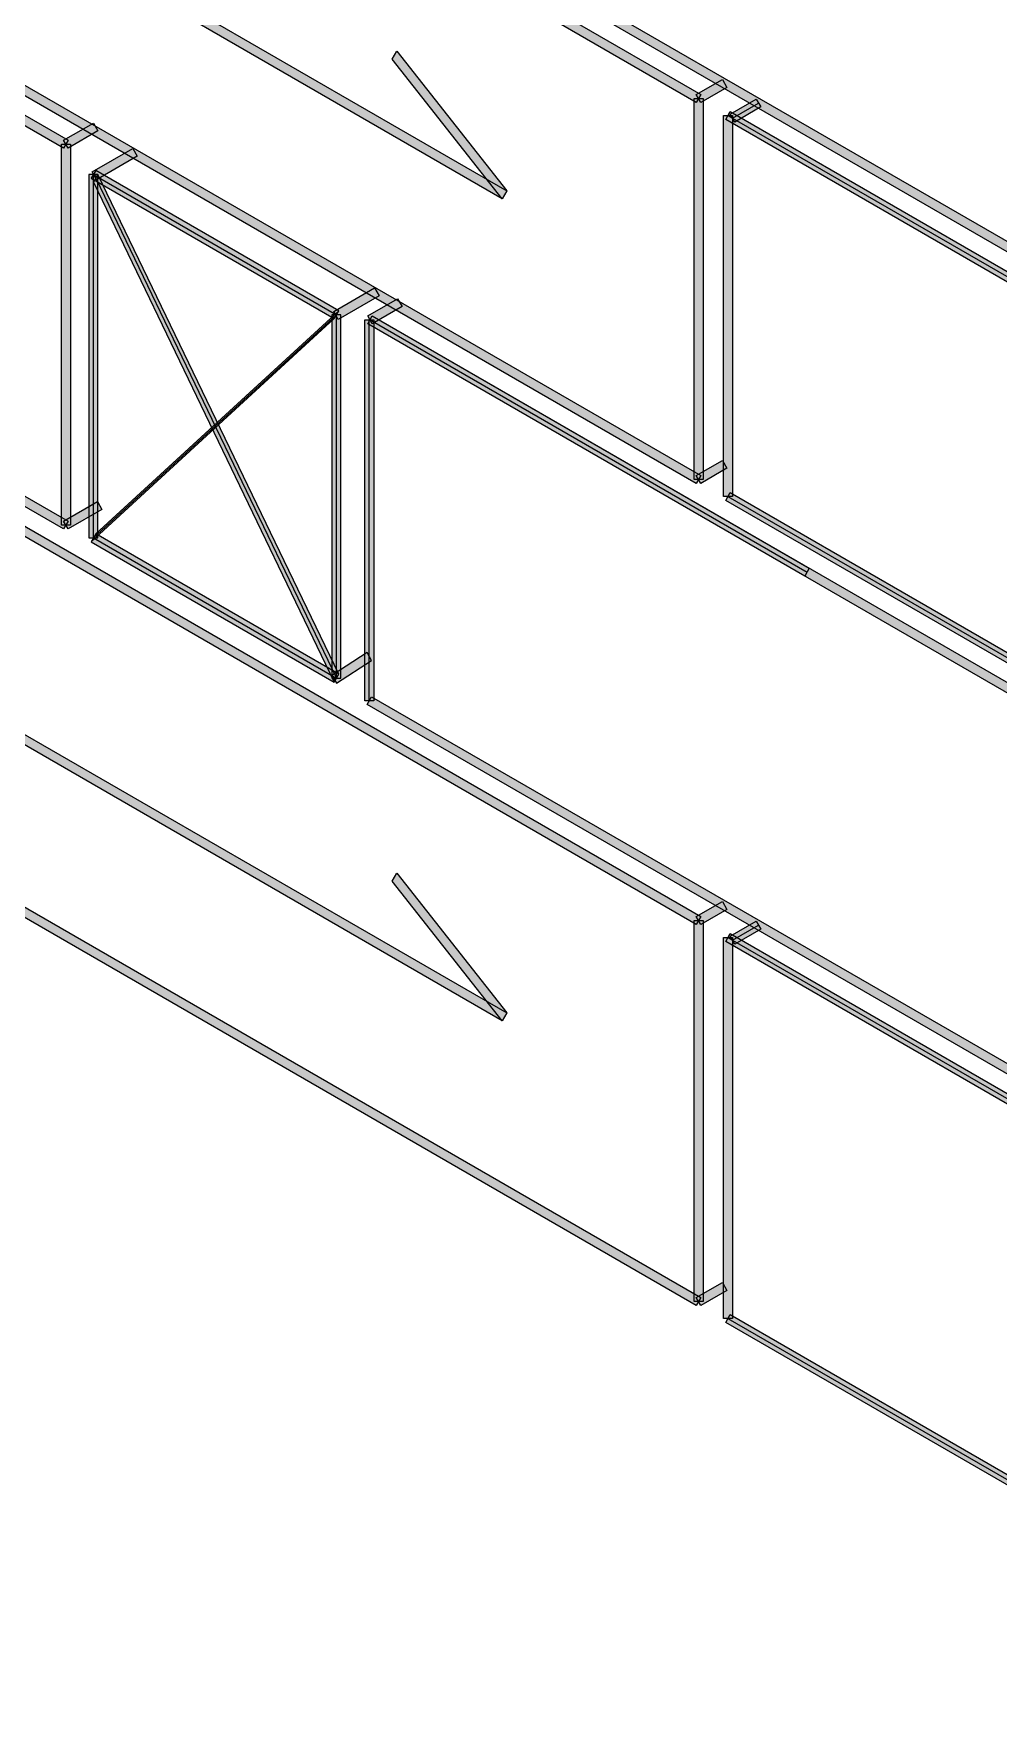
# Model space of a CAD drawing. Extents: x 0 to 119, y 0 to 84.
# Drawn here: x 47.533 to 49.458, y 39.714 to 43.075 of the extents above; entities that cross this region are included whole.
import ezdxf

# ---------------------------------------------------------------- set-up
doc = ezdxf.new("R2010")
doc.units = 0
doc.header["$MEASUREMENT"] = 0
doc.layers.add('10', color=252, linetype='CONTINUOUS')

msp = doc.modelspace()

# ---------------------------------------------------------------- linework, layer by layer
at = {"layer": '10', "color": 252, "linetype": 'Continuous'}
for p, q in [((48.927831, 42.906844), (48.979792, 42.936844)), ((48.91883, 42.912038), (49.554101, 42.545264)), ((47.652583, 42.794664), (48.137557, 42.514664)), ((47.652583, 42.794664), (48.137557, 42.514664)), ((47.652583, 42.069448), (47.652583, 42.794664)), ((47.657083, 42.78687), (48.137557, 41.789447)), ((47.657083, 42.78687), (48.137557, 41.789447)), ((47.652583, 42.069448), (48.137557, 42.514664)), ((47.652583, 42.069448), (48.137557, 42.514664)), ((48.137557, 41.789447), (48.137557, 42.514664)), ((48.203102, 41.744434), (48.203102, 42.504434)), ((48.204539, 42.504434), (49.076624, 42.000935)), ((48.91883, 42.152039), (49.554101, 41.785264)), ((47.652583, 42.069448), (48.137557, 41.789447)), ((48.927831, 41.266844), (48.979792, 41.296844)), ((48.91883, 41.272038), (49.554101, 40.905264)), ((48.91883, 40.512039), (49.554101, 40.145264))]:
    msp.add_line(p, q, dxfattribs=at)
for points in [[(48.864618, 42.953729), (48.855618, 42.938141), (46.950783, 44.037898), (46.959783, 44.053487), (48.864618, 42.953729)], [(47.602027, 42.862686), (47.593027, 42.847098), (46.258875, 43.617372), (46.267875, 43.63296), (47.602027, 42.862686)], [(48.477395, 42.761536), (48.468395, 42.745948), (47.278716, 43.432809), (47.287716, 43.448398), (48.477395, 42.761536)], [(48.198602, 43.377469), (48.207602, 43.393058), (49.50664, 42.643058), (49.49764, 42.627469), (48.198602, 43.377469)], [(48.864618, 42.193729), (48.855618, 42.178141), (46.937284, 43.285694), (46.946284, 43.301282), (48.864618, 42.193729)], [(48.477395, 42.761536), (48.468395, 42.745948), (48.248903, 43.0246), (48.257903, 43.040188), (48.477395, 42.761536)], [(48.864618, 42.938141), (48.855618, 42.953729), (48.907579, 42.983729), (48.916579, 42.968141), (48.864618, 42.938141)], [(48.851118, 42.945935), (48.869118, 42.945935), (48.869118, 42.185935), (48.851118, 42.185935), (48.851118, 42.945935)], [(50.291483, 42.129928), (50.282483, 42.11434), (48.91433, 42.904244), (48.92333, 42.919832), (50.291483, 42.129928)], [(48.932331, 42.89905), (48.923331, 42.914639), (48.975292, 42.944639), (48.984292, 42.92905), (48.932331, 42.89905)], [(47.602027, 42.847098), (47.593027, 42.862686), (47.652559, 42.897058), (47.661559, 42.881469), (47.602027, 42.847098)], [(47.602027, 42.847098), (47.593027, 42.862686), (47.652559, 42.897058), (47.661559, 42.881469), (47.602027, 42.847098)], [(48.92783, 42.152038), (48.90983, 42.152038), (48.90983, 42.912038), (48.92783, 42.912038), (48.92783, 42.152038)], [(48.90983, 42.912038), (48.92783, 42.912038), (48.92783, 42.152038), (48.90983, 42.152038), (48.90983, 42.912038)], [(48.90983, 42.912038), (48.92783, 42.912038), (48.92783, 42.152038), (48.90983, 42.152038), (48.90983, 42.912038)], [(46.257438, 42.857372), (46.266438, 42.87296), (47.602027, 42.102686), (47.593027, 42.087098), (46.257438, 42.857372)], [(47.606527, 42.094892), (47.588527, 42.094892), (47.588527, 42.854892), (47.606527, 42.854892), (47.606527, 42.094892)], [(47.606527, 42.094892), (47.588527, 42.094892), (47.588527, 42.854892), (47.606527, 42.854892), (47.606527, 42.094892)], [(47.6588, 42.783895), (47.6498, 42.799484), (47.731181, 42.846469), (47.740181, 42.830881), (47.6588, 42.783895)], [(47.6588, 42.783895), (47.6498, 42.799484), (47.731181, 42.846469), (47.740181, 42.830881), (47.6588, 42.783895)], [(47.661583, 42.794664), (47.643583, 42.794664), (47.643583, 42.069448), (47.661583, 42.069448), (47.661583, 42.794664)], [(48.133057, 42.50687), (48.142057, 42.522458), (47.657083, 42.802458), (47.648083, 42.78687), (48.133057, 42.50687)], [(48.133057, 41.781652), (48.142057, 41.797241), (47.661583, 42.794664), (47.652583, 42.779075), (48.133057, 41.781652)], [(48.141199, 42.505383), (48.132199, 42.520971), (48.21358, 42.567956), (48.22258, 42.552368), (48.141199, 42.505383)], [(48.141199, 42.505383), (48.132199, 42.520971), (48.21358, 42.567956), (48.22258, 42.552368), (48.141199, 42.505383)], [(48.133057, 42.50687), (48.142057, 42.522458), (47.657083, 42.077243), (47.648083, 42.061654), (48.133057, 42.50687)], [(48.209039, 42.496639), (48.200039, 42.512228), (48.259571, 42.546599), (48.268571, 42.531011), (48.209039, 42.496639)], [(48.209039, 42.496639), (48.200039, 42.512228), (48.259571, 42.546599), (48.268571, 42.531011), (48.209039, 42.496639)], [(48.128557, 41.789447), (48.146557, 41.789447), (48.146557, 42.514664), (48.128557, 42.514664), (48.128557, 41.789447)], [(48.194102, 42.504434), (48.212102, 42.504434), (48.212102, 41.744434), (48.194102, 41.744434), (48.194102, 42.504434)], [(49.543191, 41.741955), (49.534191, 41.726366), (48.200039, 42.49664), (48.209039, 42.512229), (49.543191, 41.741955)], [(49.081124, 42.008729), (49.072124, 41.993141), (48.200039, 42.49664), (48.209039, 42.512229), (49.081124, 42.008729)], [(49.081124, 42.008729), (49.072124, 41.993141), (48.200039, 42.49664), (48.209039, 42.512229), (49.081124, 42.008729)], [(48.864618, 41.313729), (48.855618, 41.298141), (46.950783, 42.397898), (46.959783, 42.413487), (48.864618, 41.313729)], [(48.864618, 42.178141), (48.855618, 42.193729), (48.907579, 42.223729), (48.916579, 42.208141), (48.864618, 42.178141)], [(50.291483, 41.369928), (50.282483, 41.35434), (48.91433, 42.144245), (48.92333, 42.159834), (50.291483, 41.369928)], [(47.660479, 42.14163), (47.669479, 42.126041), (47.602027, 42.087098), (47.593027, 42.102686), (47.660479, 42.14163)], [(47.660479, 42.14163), (47.669479, 42.126041), (47.602027, 42.087098), (47.593027, 42.102686), (47.660479, 42.14163)], [(47.657083, 42.077243), (47.648083, 42.061654), (48.133057, 41.781652), (48.142057, 41.797241), (47.657083, 42.077243)], [(48.207593, 41.824889), (48.198593, 41.840477), (48.128557, 41.794846), (48.137557, 41.779258), (48.207593, 41.824889)], [(48.477395, 41.121536), (48.468395, 41.105948), (47.278716, 41.792809), (47.287716, 41.808398), (48.477395, 41.121536)], [(48.198602, 41.73664), (48.207602, 41.752229), (49.543191, 40.981955), (49.534191, 40.966366), (48.198602, 41.73664)], [(48.864618, 40.553729), (48.855618, 40.538141), (46.937284, 41.645694), (46.946284, 41.661282), (48.864618, 40.553729)], [(48.477395, 41.121536), (48.468395, 41.105948), (48.248903, 41.3846), (48.257903, 41.400188), (48.477395, 41.121536)], [(48.864618, 41.298141), (48.855618, 41.313729), (48.907579, 41.343729), (48.916579, 41.328141), (48.864618, 41.298141)], [(48.851118, 41.305935), (48.869118, 41.305935), (48.869118, 40.545935), (48.851118, 40.545935), (48.851118, 41.305935)], [(50.291483, 40.489928), (50.282483, 40.47434), (48.91433, 41.264244), (48.92333, 41.279832), (50.291483, 40.489928)], [(48.932331, 41.25905), (48.923331, 41.274639), (48.975292, 41.304639), (48.984292, 41.28905), (48.932331, 41.25905)], [(48.92783, 40.512038), (48.90983, 40.512038), (48.90983, 41.272038), (48.92783, 41.272038), (48.92783, 40.512038)], [(48.90983, 41.272038), (48.92783, 41.272038), (48.92783, 40.512038), (48.90983, 40.512038), (48.90983, 41.272038)], [(48.90983, 41.272038), (48.92783, 41.272038), (48.92783, 40.512038), (48.90983, 40.512038), (48.90983, 41.272038)], [(48.864618, 40.538141), (48.855618, 40.553729), (48.907579, 40.583729), (48.916579, 40.568141), (48.864618, 40.538141)], [(50.291483, 39.729928), (50.282483, 39.71434), (48.91433, 40.504245), (48.92333, 40.519834), (50.291483, 39.729928)]]:
    msp.add_lwpolyline(points, dxfattribs=at)
for points in [[(48.864618, 42.953729), (46.950783, 44.037898), (46.959783, 44.053487)], [(48.864618, 42.953729), (48.855618, 42.938141), (46.950783, 44.037898)], [(48.864618, 42.953729), (46.959783, 44.053487), (48.864618, 42.953729)], [(47.602027, 42.862686), (46.258875, 43.617372), (46.267875, 43.63296)], [(47.602027, 42.862686), (46.267875, 43.63296), (47.602027, 42.862686)], [(47.602027, 42.862686), (47.593027, 42.847098), (46.258875, 43.617372)], [(48.477395, 42.761536), (47.278716, 43.432809), (47.287716, 43.448398)], [(48.477395, 42.761536), (48.468395, 42.745948), (47.278716, 43.432809)], [(48.477395, 42.761536), (47.287716, 43.448398), (48.477395, 42.761536)], [(48.198602, 43.377469), (48.207602, 43.393058), (49.50664, 42.643058)], [(48.198602, 43.377469), (49.50664, 42.643058), (49.49764, 42.627469)], [(48.198602, 43.377469), (49.49764, 42.627469), (48.198602, 43.377469)], [(48.864618, 42.193729), (46.937284, 43.285694), (46.946284, 43.301282)], [(48.864618, 42.193729), (46.946284, 43.301282), (48.864618, 42.193729)], [(48.864618, 42.193729), (48.855618, 42.178141), (46.937284, 43.285694)], [(48.477395, 42.761536), (48.248903, 43.0246), (48.257903, 43.040188)], [(48.477395, 42.761536), (48.468395, 42.745948), (48.248903, 43.0246)], [(48.477395, 42.761536), (48.257903, 43.040188), (48.477395, 42.761536)], [(48.864618, 42.938141), (48.855618, 42.953729), (48.907579, 42.983729)], [(48.864618, 42.938141), (48.907579, 42.983729), (48.916579, 42.968141)], [(48.864618, 42.938141), (48.916579, 42.968141), (48.864618, 42.938141)], [(48.851118, 42.945935), (48.869118, 42.945935), (48.869118, 42.185935)], [(48.851118, 42.945935), (48.869118, 42.185935), (48.851118, 42.185935)], [(48.851118, 42.945935), (48.851118, 42.185935), (48.851118, 42.945935)], [(50.291483, 42.129928), (48.91433, 42.904244), (48.92333, 42.919832)], [(50.291483, 42.129928), (48.92333, 42.919832), (50.291483, 42.129928)], [(48.932331, 42.89905), (48.923331, 42.914639), (48.975292, 42.944639)], [(48.932331, 42.89905), (48.975292, 42.944639), (48.984292, 42.92905)], [(48.932331, 42.89905), (48.984292, 42.92905), (48.932331, 42.89905)], [(47.602027, 42.847098), (47.593027, 42.862686), (47.652559, 42.897058)], [(47.602027, 42.847098), (47.593027, 42.862686), (47.652559, 42.897058)], [(47.602027, 42.847098), (47.652559, 42.897058), (47.661559, 42.881469)], [(47.602027, 42.847098), (47.652559, 42.897058), (47.661559, 42.881469)], [(48.92783, 42.152038), (48.90983, 42.152038), (48.90983, 42.912038)], [(48.92783, 42.152038), (48.90983, 42.912038), (48.92783, 42.912038)], [(48.90983, 42.912038), (48.92783, 42.912038), (48.92783, 42.152038)], [(48.90983, 42.912038), (48.92783, 42.152038), (48.90983, 42.152038)], [(48.90983, 42.912038), (48.90983, 42.152038), (48.90983, 42.912038)], [(48.90983, 42.912038), (48.92783, 42.912038), (48.92783, 42.152038)], [(48.90983, 42.912038), (48.92783, 42.152038), (48.90983, 42.152038)], [(48.90983, 42.912038), (48.90983, 42.152038), (48.90983, 42.912038)], [(50.291483, 42.129928), (50.282483, 42.11434), (48.91433, 42.904244)], [(48.92783, 42.152038), (48.92783, 42.912038), (48.92783, 42.152038)], [(46.257438, 42.857372), (46.266438, 42.87296), (47.602027, 42.102686)], [(46.257438, 42.857372), (47.602027, 42.102686), (47.593027, 42.087098)], [(46.257438, 42.857372), (47.593027, 42.087098), (46.257438, 42.857372)], [(47.606527, 42.094892), (47.588527, 42.094892), (47.588527, 42.854892)], [(47.606527, 42.094892), (47.588527, 42.854892), (47.606527, 42.854892)], [(47.606527, 42.094892), (47.588527, 42.094892), (47.588527, 42.854892)], [(47.606527, 42.094892), (47.588527, 42.854892), (47.606527, 42.854892)], [(47.602027, 42.847098), (47.661559, 42.881469), (47.602027, 42.847098)], [(47.602027, 42.847098), (47.661559, 42.881469), (47.602027, 42.847098)], [(47.606527, 42.094892), (47.606527, 42.854892), (47.606527, 42.094892)], [(47.606527, 42.094892), (47.606527, 42.854892), (47.606527, 42.094892)], [(47.6588, 42.783895), (47.6498, 42.799484), (47.731181, 42.846469)], [(47.6588, 42.783895), (47.6498, 42.799484), (47.731181, 42.846469)], [(47.6588, 42.783895), (47.731181, 42.846469), (47.740181, 42.830881)], [(47.6588, 42.783895), (47.731181, 42.846469), (47.740181, 42.830881)], [(47.6588, 42.783895), (47.740181, 42.830881), (47.6588, 42.783895)], [(47.6588, 42.783895), (47.740181, 42.830881), (47.6588, 42.783895)], [(47.661583, 42.794664), (47.643583, 42.794664), (47.643583, 42.069448)], [(47.661583, 42.794664), (47.643583, 42.069448), (47.661583, 42.069448)], [(48.133057, 42.50687), (47.657083, 42.802458), (47.648083, 42.78687)], [(48.133057, 42.50687), (47.648083, 42.78687), (48.133057, 42.50687)], [(48.133057, 41.781652), (47.661583, 42.794664), (47.652583, 42.779075)], [(48.133057, 42.50687), (48.142057, 42.522458), (47.657083, 42.802458)], [(48.133057, 41.781652), (48.142057, 41.797241), (47.661583, 42.794664)], [(47.661583, 42.794664), (47.661583, 42.069448), (47.661583, 42.794664)], [(48.133057, 41.781652), (47.652583, 42.779075), (48.133057, 41.781652)], [(48.141199, 42.505383), (48.132199, 42.520971), (48.21358, 42.567956)], [(48.141199, 42.505383), (48.132199, 42.520971), (48.21358, 42.567956)], [(48.141199, 42.505383), (48.21358, 42.567956), (48.22258, 42.552368)], [(48.141199, 42.505383), (48.21358, 42.567956), (48.22258, 42.552368)], [(48.141199, 42.505383), (48.22258, 42.552368), (48.141199, 42.505383)], [(48.141199, 42.505383), (48.22258, 42.552368), (48.141199, 42.505383)], [(48.133057, 42.50687), (48.142057, 42.522458), (47.657083, 42.077243)], [(48.209039, 42.496639), (48.200039, 42.512228), (48.259571, 42.546599)], [(48.209039, 42.496639), (48.200039, 42.512228), (48.259571, 42.546599)], [(48.209039, 42.496639), (48.259571, 42.546599), (48.268571, 42.531011)], [(48.209039, 42.496639), (48.259571, 42.546599), (48.268571, 42.531011)], [(48.209039, 42.496639), (48.268571, 42.531011), (48.209039, 42.496639)], [(48.209039, 42.496639), (48.268571, 42.531011), (48.209039, 42.496639)], [(48.133057, 42.50687), (47.657083, 42.077243), (47.648083, 42.061654)], [(48.133057, 42.50687), (47.648083, 42.061654), (48.133057, 42.50687)], [(48.128557, 41.789447), (48.146557, 41.789447), (48.146557, 42.514664)], [(48.128557, 41.789447), (48.146557, 42.514664), (48.128557, 42.514664)], [(48.128557, 41.789447), (48.128557, 42.514664), (48.128557, 41.789447)], [(48.194102, 42.504434), (48.212102, 42.504434), (48.212102, 41.744434)], [(48.194102, 42.504434), (48.212102, 41.744434), (48.194102, 41.744434)], [(48.194102, 42.504434), (48.194102, 41.744434), (48.194102, 42.504434)], [(49.543191, 41.741955), (48.200039, 42.49664), (48.209039, 42.512229)], [(49.081124, 42.008729), (48.200039, 42.49664), (48.209039, 42.512229)], [(49.081124, 42.008729), (48.200039, 42.49664), (48.209039, 42.512229)], [(49.543191, 41.741955), (49.534191, 41.726366), (48.200039, 42.49664)], [(49.081124, 42.008729), (49.072124, 41.993141), (48.200039, 42.49664)], [(49.081124, 42.008729), (49.072124, 41.993141), (48.200039, 42.49664)], [(49.543191, 41.741955), (48.209039, 42.512229), (49.543191, 41.741955)], [(49.081124, 42.008729), (48.209039, 42.512229), (49.081124, 42.008729)], [(49.081124, 42.008729), (48.209039, 42.512229), (49.081124, 42.008729)], [(48.864618, 41.313729), (46.950783, 42.397898), (46.959783, 42.413487)], [(48.864618, 41.313729), (48.855618, 41.298141), (46.950783, 42.397898)], [(48.864618, 41.313729), (46.959783, 42.413487), (48.864618, 41.313729)], [(48.864618, 42.178141), (48.855618, 42.193729), (48.907579, 42.223729)], [(48.864618, 42.178141), (48.907579, 42.223729), (48.916579, 42.208141)], [(48.864618, 42.178141), (48.916579, 42.208141), (48.864618, 42.178141)], [(50.291483, 41.369928), (48.91433, 42.144245), (48.92333, 42.159834)], [(50.291483, 41.369928), (48.92333, 42.159834), (50.291483, 41.369928)], [(47.660479, 42.14163), (47.602027, 42.087098), (47.593027, 42.102686)], [(47.660479, 42.14163), (47.593027, 42.102686), (47.660479, 42.14163)], [(47.660479, 42.14163), (47.602027, 42.087098), (47.593027, 42.102686)], [(47.660479, 42.14163), (47.593027, 42.102686), (47.660479, 42.14163)], [(47.660479, 42.14163), (47.669479, 42.126041), (47.602027, 42.087098)], [(47.660479, 42.14163), (47.669479, 42.126041), (47.602027, 42.087098)], [(50.291483, 41.369928), (50.282483, 41.35434), (48.91433, 42.144245)], [(47.657083, 42.077243), (47.648083, 42.061654), (48.133057, 41.781652)], [(47.657083, 42.077243), (48.133057, 41.781652), (48.142057, 41.797241)], [(47.657083, 42.077243), (48.142057, 41.797241), (47.657083, 42.077243)], [(48.207593, 41.824889), (48.198593, 41.840477), (48.128557, 41.794846)], [(48.207593, 41.824889), (48.128557, 41.794846), (48.137557, 41.779258)], [(48.207593, 41.824889), (48.137557, 41.779258), (48.207593, 41.824889)], [(48.477395, 41.121536), (47.278716, 41.792809), (47.287716, 41.808398)], [(48.477395, 41.121536), (48.468395, 41.105948), (47.278716, 41.792809)], [(48.477395, 41.121536), (47.287716, 41.808398), (48.477395, 41.121536)], [(48.198602, 41.73664), (48.207602, 41.752229), (49.543191, 40.981955)], [(48.198602, 41.73664), (49.543191, 40.981955), (49.534191, 40.966366)], [(48.198602, 41.73664), (49.534191, 40.966366), (48.198602, 41.73664)], [(48.864618, 40.553729), (46.937284, 41.645694), (46.946284, 41.661282)], [(48.864618, 40.553729), (48.855618, 40.538141), (46.937284, 41.645694)], [(48.864618, 40.553729), (46.946284, 41.661282), (48.864618, 40.553729)], [(48.477395, 41.121536), (48.248903, 41.3846), (48.257903, 41.400188)], [(48.477395, 41.121536), (48.468395, 41.105948), (48.248903, 41.3846)], [(48.477395, 41.121536), (48.257903, 41.400188), (48.477395, 41.121536)], [(48.864618, 41.298141), (48.855618, 41.313729), (48.907579, 41.343729)], [(48.864618, 41.298141), (48.907579, 41.343729), (48.916579, 41.328141)], [(48.851118, 41.305935), (48.869118, 41.305935), (48.869118, 40.545935)], [(48.851118, 41.305935), (48.869118, 40.545935), (48.851118, 40.545935)], [(48.851118, 41.305935), (48.851118, 40.545935), (48.851118, 41.305935)], [(48.864618, 41.298141), (48.916579, 41.328141), (48.864618, 41.298141)], [(50.291483, 40.489928), (48.91433, 41.264244), (48.92333, 41.279832)], [(50.291483, 40.489928), (48.92333, 41.279832), (50.291483, 40.489928)], [(48.932331, 41.25905), (48.923331, 41.274639), (48.975292, 41.304639)], [(48.932331, 41.25905), (48.975292, 41.304639), (48.984292, 41.28905)], [(48.932331, 41.25905), (48.984292, 41.28905), (48.932331, 41.25905)], [(48.92783, 40.512038), (48.90983, 40.512038), (48.90983, 41.272038)], [(48.92783, 40.512038), (48.90983, 41.272038), (48.92783, 41.272038)], [(48.90983, 41.272038), (48.92783, 41.272038), (48.92783, 40.512038)], [(48.90983, 41.272038), (48.92783, 40.512038), (48.90983, 40.512038)], [(48.90983, 41.272038), (48.90983, 40.512038), (48.90983, 41.272038)], [(48.90983, 41.272038), (48.92783, 41.272038), (48.92783, 40.512038)], [(48.90983, 41.272038), (48.92783, 40.512038), (48.90983, 40.512038)], [(48.90983, 41.272038), (48.90983, 40.512038), (48.90983, 41.272038)], [(50.291483, 40.489928), (50.282483, 40.47434), (48.91433, 41.264244)], [(48.92783, 40.512038), (48.92783, 41.272038), (48.92783, 40.512038)], [(48.864618, 40.538141), (48.855618, 40.553729), (48.907579, 40.583729)], [(48.864618, 40.538141), (48.907579, 40.583729), (48.916579, 40.568141)], [(48.864618, 40.538141), (48.916579, 40.568141), (48.864618, 40.538141)], [(50.291483, 39.729928), (48.91433, 40.504245), (48.92333, 40.519834)], [(50.291483, 39.729928), (50.282483, 39.71434), (48.91433, 40.504245)], [(50.291483, 39.729928), (48.92333, 40.519834), (50.291483, 39.729928)]]:
    msp.add_solid(points, dxfattribs=at)

doc.saveas('drawing.dxf')
